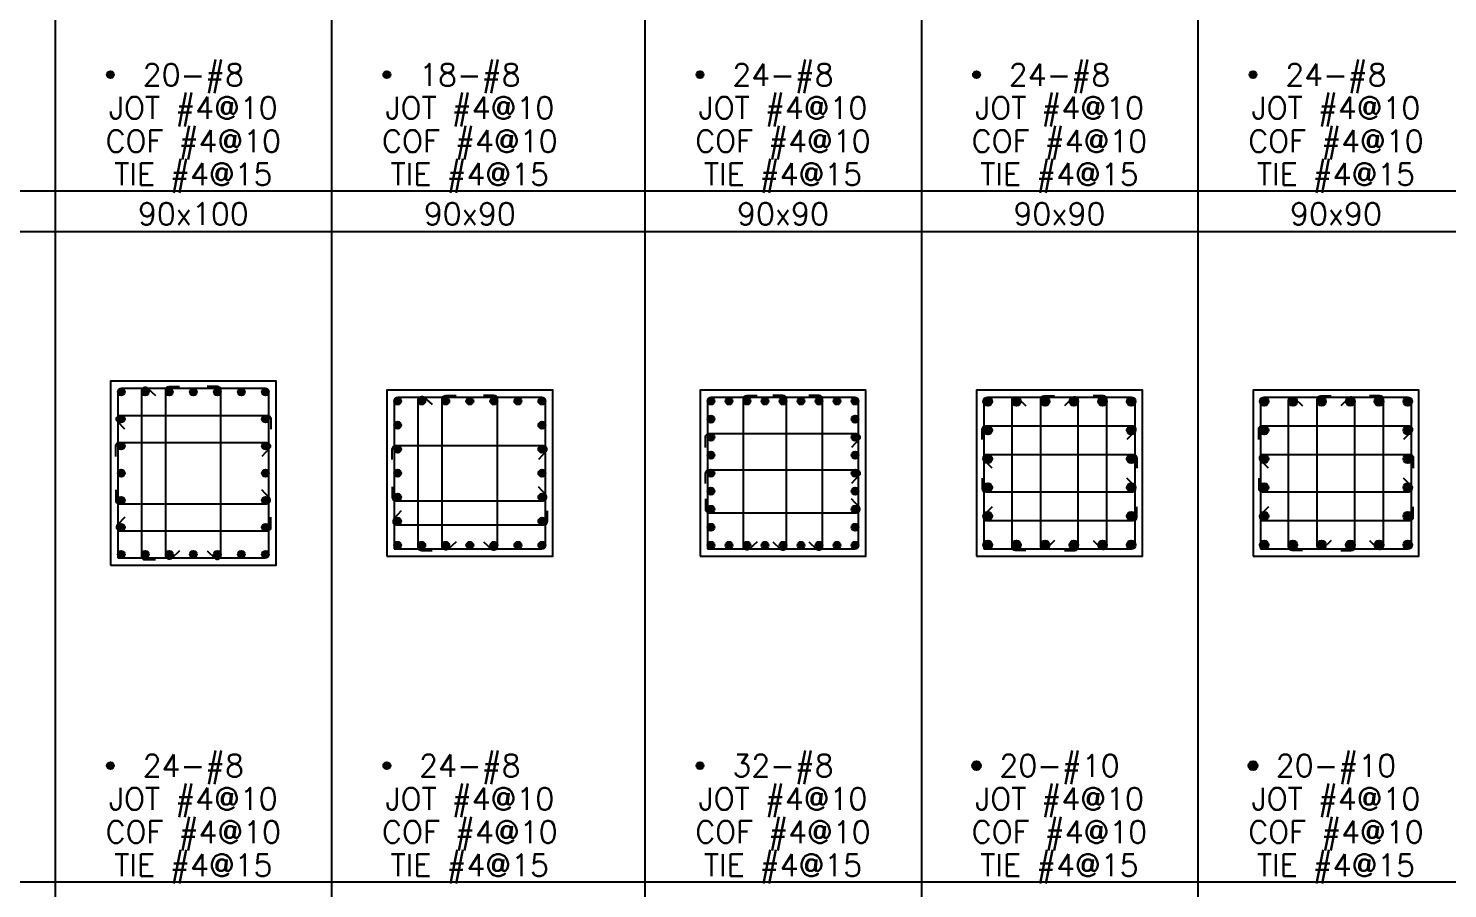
# Model space of a CAD drawing. Header units: millimetres. Extents: x 0 to 31920, y -6088 to 2522.
# Drawn here: x 851 to 1620, y 1246 to 1713 of the extents above; entities that cross this region are included whole.
import ezdxf
from ezdxf.enums import TextEntityAlignment as Align

# ---------------------------------------------------------------- set-up
doc = ezdxf.new("R2010")
doc.units = ezdxf.units.MM
doc.header["$MEASUREMENT"] = 0
for name, color, linetype in [('S-RC', 130, 'Continuous'), ('S-REINF', 6, 'Continuous'), ('S-REINFD', 201, 'Continuous'), ('S-STUD', 1, 'Continuous'), ('S-TEXT', 2, 'Continuous')]:
    doc.layers.add(name, color=color, linetype=linetype)
doc.styles.add('CS4', font='romans.shx', dxfattribs={"width": 0.8, "bigfont": 'lsp.shx'})

msp = doc.modelspace()

# ---------------------------------------------------------------- hatches: boundary and pattern name
at = {"layer": 'S-REINFD'}
h = msp.add_hatch(color=256, dxfattribs=at)
edge = h.paths.add_edge_path()
edge.add_arc((895, 1688), 1.91, 0, 360)
h = msp.add_hatch(color=256, dxfattribs=at)
edge = h.paths.add_edge_path()
edge.add_arc((1045, 1688), 1.91, 0, 360)
h = msp.add_hatch(color=256, dxfattribs=at)
edge = h.paths.add_edge_path()
edge.add_arc((1214.89, 1688), 1.91, 0, 360)
h = msp.add_hatch(color=256, dxfattribs=at)
edge = h.paths.add_edge_path()
edge.add_arc((1364.89, 1688), 1.91, 0, 360)
h = msp.add_hatch(color=256, dxfattribs=at)
edge = h.paths.add_edge_path()
edge.add_arc((1514.89, 1688), 1.91, 0, 360)
h = msp.add_hatch(color=256, dxfattribs=at)
edge = h.paths.add_edge_path()
edge.add_arc((900.9, 1515.85), 1.91, 0, 360)
h = msp.add_hatch(color=256, dxfattribs=at)
edge = h.paths.add_edge_path()
edge.add_arc((913.94, 1515.85), 1.91, 0, 360)
h = msp.add_hatch(color=256, dxfattribs=at)
edge = h.paths.add_edge_path()
edge.add_arc((926.97, 1515.85), 1.91, 0, 360)
h = msp.add_hatch(color=256, dxfattribs=at)
edge = h.paths.add_edge_path()
edge.add_arc((940, 1515.85), 1.91, 0, 360)
h = msp.add_hatch(color=256, dxfattribs=at)
edge = h.paths.add_edge_path()
edge.add_arc((953.03, 1515.85), 1.91, 0, 360)
h = msp.add_hatch(color=256, dxfattribs=at)
edge = h.paths.add_edge_path()
edge.add_arc((966.06, 1515.85), 1.91, 0, 360)
h = msp.add_hatch(color=256, dxfattribs=at)
edge = h.paths.add_edge_path()
edge.add_arc((979.1, 1515.85), 1.91, 0, 360)
h = msp.add_hatch(color=256, dxfattribs=at)
edge = h.paths.add_edge_path()
edge.add_arc((1050.9, 1510.85), 1.91, 0, 360)
h = msp.add_hatch(color=256, dxfattribs=at)
edge = h.paths.add_edge_path()
edge.add_arc((1063.94, 1510.85), 1.91, 0, 360)
h = msp.add_hatch(color=256, dxfattribs=at)
edge = h.paths.add_edge_path()
edge.add_arc((1076.97, 1510.85), 1.91, 0, 360)
h = msp.add_hatch(color=256, dxfattribs=at)
edge = h.paths.add_edge_path()
edge.add_arc((1090, 1510.85), 1.91, 0, 360)
h = msp.add_hatch(color=256, dxfattribs=at)
edge = h.paths.add_edge_path()
edge.add_arc((1103.03, 1510.85), 1.91, 0, 360)
h = msp.add_hatch(color=256, dxfattribs=at)
edge = h.paths.add_edge_path()
edge.add_arc((1116.06, 1510.85), 1.91, 0, 360)
h = msp.add_hatch(color=256, dxfattribs=at)
edge = h.paths.add_edge_path()
edge.add_arc((1129.1, 1510.85), 1.91, 0, 360)
h = msp.add_hatch(color=256, dxfattribs=at)
edge = h.paths.add_edge_path()
edge.add_arc((1220.8, 1510.85), 1.91, 0, 360)
h = msp.add_hatch(color=256, dxfattribs=at)
edge = h.paths.add_edge_path()
edge.add_arc((1230.57, 1510.85), 1.91, 0, 360)
h = msp.add_hatch(color=256, dxfattribs=at)
edge = h.paths.add_edge_path()
edge.add_arc((1240.34, 1510.85), 1.91, 0, 360)
h = msp.add_hatch(color=256, dxfattribs=at)
edge = h.paths.add_edge_path()
edge.add_arc((1250.12, 1510.85), 1.91, 0, 360)
h = msp.add_hatch(color=256, dxfattribs=at)
edge = h.paths.add_edge_path()
edge.add_arc((1259.89, 1510.85), 1.91, 0, 360)
h = msp.add_hatch(color=256, dxfattribs=at)
edge = h.paths.add_edge_path()
edge.add_arc((1269.67, 1510.85), 1.91, 0, 360)
h = msp.add_hatch(color=256, dxfattribs=at)
edge = h.paths.add_edge_path()
edge.add_arc((1279.44, 1510.85), 1.91, 0, 360)
h = msp.add_hatch(color=256, dxfattribs=at)
edge = h.paths.add_edge_path()
edge.add_arc((1289.21, 1510.85), 1.91, 0, 360)
h = msp.add_hatch(color=256, dxfattribs=at)
edge = h.paths.add_edge_path()
edge.add_arc((1298.99, 1510.85), 1.91, 0, 360)
h = msp.add_hatch(color=256, dxfattribs=at)
edge = h.paths.add_edge_path()
edge.add_arc((1370.96, 1510.69), 2.38, 0, 360)
h = msp.add_hatch(color=256, dxfattribs=at)
edge = h.paths.add_edge_path()
edge.add_arc((1386.53, 1510.69), 2.38, 0, 360)
h = msp.add_hatch(color=256, dxfattribs=at)
edge = h.paths.add_edge_path()
edge.add_arc((1402.1, 1510.69), 2.38, 0, 360)
h = msp.add_hatch(color=256, dxfattribs=at)
edge = h.paths.add_edge_path()
edge.add_arc((1417.68, 1510.69), 2.38, 0, 360)
h = msp.add_hatch(color=256, dxfattribs=at)
edge = h.paths.add_edge_path()
edge.add_arc((1433.25, 1510.69), 2.38, 0, 360)
h = msp.add_hatch(color=256, dxfattribs=at)
edge = h.paths.add_edge_path()
edge.add_arc((1448.83, 1510.69), 2.38, 0, 360)
h = msp.add_hatch(color=256, dxfattribs=at)
edge = h.paths.add_edge_path()
edge.add_arc((1520.96, 1510.69), 2.38, 0, 360)
h = msp.add_hatch(color=256, dxfattribs=at)
edge = h.paths.add_edge_path()
edge.add_arc((1536.53, 1510.69), 2.38, 0, 360)
h = msp.add_hatch(color=256, dxfattribs=at)
edge = h.paths.add_edge_path()
edge.add_arc((1552.1, 1510.69), 2.38, 0, 360)
h = msp.add_hatch(color=256, dxfattribs=at)
edge = h.paths.add_edge_path()
edge.add_arc((1567.68, 1510.69), 2.38, 0, 360)
h = msp.add_hatch(color=256, dxfattribs=at)
edge = h.paths.add_edge_path()
edge.add_arc((1583.25, 1510.69), 2.38, 0, 360)
h = msp.add_hatch(color=256, dxfattribs=at)
edge = h.paths.add_edge_path()
edge.add_arc((1598.83, 1510.69), 2.38, 0, 360)
h = msp.add_hatch(color=256, dxfattribs=at)
edge = h.paths.add_edge_path()
edge.add_arc((900.9, 1501.15), 1.91, 0, 360)
h = msp.add_hatch(color=256, dxfattribs=at)
edge = h.paths.add_edge_path()
edge.add_arc((979.1, 1501.15), 1.91, 0, 360)
h = msp.add_hatch(color=256, dxfattribs=at)
edge = h.paths.add_edge_path()
edge.add_arc((1220.8, 1501.07), 1.91, 0, 360)
h = msp.add_hatch(color=256, dxfattribs=at)
edge = h.paths.add_edge_path()
edge.add_arc((1298.99, 1501.07), 1.91, 0, 360)
h = msp.add_hatch(color=256, dxfattribs=at)
edge = h.paths.add_edge_path()
edge.add_arc((1050.9, 1497.81), 1.91, 0, 360)
h = msp.add_hatch(color=256, dxfattribs=at)
edge = h.paths.add_edge_path()
edge.add_arc((1129.1, 1497.81), 1.91, 0, 360)
h = msp.add_hatch(color=256, dxfattribs=at)
edge = h.paths.add_edge_path()
edge.add_arc((1370.96, 1495.11), 2.38, 0, 360)
h = msp.add_hatch(color=256, dxfattribs=at)
edge = h.paths.add_edge_path()
edge.add_arc((1448.83, 1495.11), 2.38, 0, 360)
h = msp.add_hatch(color=256, dxfattribs=at)
edge = h.paths.add_edge_path()
edge.add_arc((1520.96, 1495.11), 2.38, 0, 360)
h = msp.add_hatch(color=256, dxfattribs=at)
edge = h.paths.add_edge_path()
edge.add_arc((1598.83, 1495.11), 2.38, 0, 360)
h = msp.add_hatch(color=256, dxfattribs=at)
edge = h.paths.add_edge_path()
edge.add_arc((900.9, 1486.45), 1.91, 0, 360)
h = msp.add_hatch(color=256, dxfattribs=at)
edge = h.paths.add_edge_path()
edge.add_arc((979.1, 1486.45), 1.91, 0, 360)
h = msp.add_hatch(color=256, dxfattribs=at)
edge = h.paths.add_edge_path()
edge.add_arc((1050.9, 1484.78), 1.91, 0, 360)
h = msp.add_hatch(color=256, dxfattribs=at)
edge = h.paths.add_edge_path()
edge.add_arc((1129.1, 1484.78), 1.91, 0, 360)
h = msp.add_hatch(color=256, dxfattribs=at)
edge = h.paths.add_edge_path()
edge.add_arc((1220.8, 1491.3), 1.91, 0, 360)
h = msp.add_hatch(color=256, dxfattribs=at)
edge = h.paths.add_edge_path()
edge.add_arc((1298.99, 1491.3), 1.91, 0, 360)
h = msp.add_hatch(color=256, dxfattribs=at)
edge = h.paths.add_edge_path()
edge.add_arc((1220.8, 1481.52), 1.91, 0, 360)
h = msp.add_hatch(color=256, dxfattribs=at)
edge = h.paths.add_edge_path()
edge.add_arc((1298.99, 1481.52), 1.91, 0, 360)
h = msp.add_hatch(color=256, dxfattribs=at)
edge = h.paths.add_edge_path()
edge.add_arc((1370.96, 1479.54), 2.38, 0, 360)
h = msp.add_hatch(color=256, dxfattribs=at)
edge = h.paths.add_edge_path()
edge.add_arc((1448.83, 1479.54), 2.38, 0, 360)
h = msp.add_hatch(color=256, dxfattribs=at)
edge = h.paths.add_edge_path()
edge.add_arc((1520.96, 1479.54), 2.38, 0, 360)
h = msp.add_hatch(color=256, dxfattribs=at)
edge = h.paths.add_edge_path()
edge.add_arc((1598.83, 1479.54), 2.38, 0, 360)
h = msp.add_hatch(color=256, dxfattribs=at)
edge = h.paths.add_edge_path()
edge.add_arc((900.9, 1471.75), 1.91, 0, 360)
h = msp.add_hatch(color=256, dxfattribs=at)
edge = h.paths.add_edge_path()
edge.add_arc((979.1, 1471.75), 1.91, 0, 360)
h = msp.add_hatch(color=256, dxfattribs=at)
edge = h.paths.add_edge_path()
edge.add_arc((1050.9, 1471.75), 1.91, 0, 360)
h = msp.add_hatch(color=256, dxfattribs=at)
edge = h.paths.add_edge_path()
edge.add_arc((1129.1, 1471.75), 1.91, 0, 360)
h = msp.add_hatch(color=256, dxfattribs=at)
edge = h.paths.add_edge_path()
edge.add_arc((1220.8, 1471.75), 1.91, 0, 360)
h = msp.add_hatch(color=256, dxfattribs=at)
edge = h.paths.add_edge_path()
edge.add_arc((1298.99, 1471.75), 1.91, 0, 360)
h = msp.add_hatch(color=256, dxfattribs=at)
edge = h.paths.add_edge_path()
edge.add_arc((1220.8, 1461.98), 1.91, 0, 360)
h = msp.add_hatch(color=256, dxfattribs=at)
edge = h.paths.add_edge_path()
edge.add_arc((1298.99, 1461.98), 1.91, 0, 360)
h = msp.add_hatch(color=256, dxfattribs=at)
edge = h.paths.add_edge_path()
edge.add_arc((1370.96, 1463.96), 2.38, 0, 360)
h = msp.add_hatch(color=256, dxfattribs=at)
edge = h.paths.add_edge_path()
edge.add_arc((1448.83, 1463.96), 2.38, 0, 360)
h = msp.add_hatch(color=256, dxfattribs=at)
edge = h.paths.add_edge_path()
edge.add_arc((1520.96, 1463.96), 2.38, 0, 360)
h = msp.add_hatch(color=256, dxfattribs=at)
edge = h.paths.add_edge_path()
edge.add_arc((1598.83, 1463.96), 2.38, 0, 360)
h = msp.add_hatch(color=256, dxfattribs=at)
edge = h.paths.add_edge_path()
edge.add_arc((900.9, 1457.05), 1.91, 0, 360)
h = msp.add_hatch(color=256, dxfattribs=at)
edge = h.paths.add_edge_path()
edge.add_arc((979.1, 1457.05), 1.91, 0, 360)
h = msp.add_hatch(color=256, dxfattribs=at)
edge = h.paths.add_edge_path()
edge.add_arc((1050.9, 1458.72), 1.91, 0, 360)
h = msp.add_hatch(color=256, dxfattribs=at)
edge = h.paths.add_edge_path()
edge.add_arc((1129.1, 1458.72), 1.91, 0, 360)
h = msp.add_hatch(color=256, dxfattribs=at)
edge = h.paths.add_edge_path()
edge.add_arc((1050.9, 1445.69), 1.91, 0, 360)
h = msp.add_hatch(color=256, dxfattribs=at)
edge = h.paths.add_edge_path()
edge.add_arc((1129.1, 1445.69), 1.91, 0, 360)
h = msp.add_hatch(color=256, dxfattribs=at)
edge = h.paths.add_edge_path()
edge.add_arc((1220.8, 1452.2), 1.91, 0, 360)
h = msp.add_hatch(color=256, dxfattribs=at)
edge = h.paths.add_edge_path()
edge.add_arc((1298.99, 1452.2), 1.91, 0, 360)
h = msp.add_hatch(color=256, dxfattribs=at)
edge = h.paths.add_edge_path()
edge.add_arc((1370.96, 1448.39), 2.38, 0, 360)
h = msp.add_hatch(color=256, dxfattribs=at)
edge = h.paths.add_edge_path()
edge.add_arc((1448.83, 1448.39), 2.38, 0, 360)
h = msp.add_hatch(color=256, dxfattribs=at)
edge = h.paths.add_edge_path()
edge.add_arc((1520.96, 1448.39), 2.38, 0, 360)
h = msp.add_hatch(color=256, dxfattribs=at)
edge = h.paths.add_edge_path()
edge.add_arc((1598.83, 1448.39), 2.38, 0, 360)
h = msp.add_hatch(color=256, dxfattribs=at)
edge = h.paths.add_edge_path()
edge.add_arc((900.9, 1442.35), 1.91, 0, 360)
h = msp.add_hatch(color=256, dxfattribs=at)
edge = h.paths.add_edge_path()
edge.add_arc((979.1, 1442.35), 1.91, 0, 360)
h = msp.add_hatch(color=256, dxfattribs=at)
edge = h.paths.add_edge_path()
edge.add_arc((1220.8, 1442.43), 1.91, 0, 360)
h = msp.add_hatch(color=256, dxfattribs=at)
edge = h.paths.add_edge_path()
edge.add_arc((1298.99, 1442.43), 1.91, 0, 360)
h = msp.add_hatch(color=256, dxfattribs=at)
edge = h.paths.add_edge_path()
edge.add_arc((1050.9, 1432.65), 1.91, 0, 360)
h = msp.add_hatch(color=256, dxfattribs=at)
edge = h.paths.add_edge_path()
edge.add_arc((1063.94, 1432.65), 1.91, 0, 360)
h = msp.add_hatch(color=256, dxfattribs=at)
edge = h.paths.add_edge_path()
edge.add_arc((1076.97, 1432.65), 1.91, 0, 360)
h = msp.add_hatch(color=256, dxfattribs=at)
edge = h.paths.add_edge_path()
edge.add_arc((1090, 1432.65), 1.91, 0, 360)
h = msp.add_hatch(color=256, dxfattribs=at)
edge = h.paths.add_edge_path()
edge.add_arc((1103.03, 1432.65), 1.91, 0, 360)
h = msp.add_hatch(color=256, dxfattribs=at)
edge = h.paths.add_edge_path()
edge.add_arc((1116.06, 1432.65), 1.91, 0, 360)
h = msp.add_hatch(color=256, dxfattribs=at)
edge = h.paths.add_edge_path()
edge.add_arc((1129.1, 1432.65), 1.91, 0, 360)
h = msp.add_hatch(color=256, dxfattribs=at)
edge = h.paths.add_edge_path()
edge.add_arc((1220.8, 1432.65), 1.91, 0, 360)
h = msp.add_hatch(color=256, dxfattribs=at)
edge = h.paths.add_edge_path()
edge.add_arc((1230.57, 1432.65), 1.91, 0, 360)
h = msp.add_hatch(color=256, dxfattribs=at)
edge = h.paths.add_edge_path()
edge.add_arc((1240.34, 1432.65), 1.91, 0, 360)
h = msp.add_hatch(color=256, dxfattribs=at)
edge = h.paths.add_edge_path()
edge.add_arc((1250.12, 1432.65), 1.91, 0, 360)
h = msp.add_hatch(color=256, dxfattribs=at)
edge = h.paths.add_edge_path()
edge.add_arc((1259.89, 1432.65), 1.91, 0, 360)
h = msp.add_hatch(color=256, dxfattribs=at)
edge = h.paths.add_edge_path()
edge.add_arc((1269.67, 1432.65), 1.91, 0, 360)
h = msp.add_hatch(color=256, dxfattribs=at)
edge = h.paths.add_edge_path()
edge.add_arc((1279.44, 1432.65), 1.91, 0, 360)
h = msp.add_hatch(color=256, dxfattribs=at)
edge = h.paths.add_edge_path()
edge.add_arc((1289.21, 1432.65), 1.91, 0, 360)
h = msp.add_hatch(color=256, dxfattribs=at)
edge = h.paths.add_edge_path()
edge.add_arc((1298.99, 1432.65), 1.91, 0, 360)
h = msp.add_hatch(color=256, dxfattribs=at)
edge = h.paths.add_edge_path()
edge.add_arc((1370.96, 1432.81), 2.38, 0, 360)
h = msp.add_hatch(color=256, dxfattribs=at)
edge = h.paths.add_edge_path()
edge.add_arc((1386.53, 1432.81), 2.38, 0, 360)
h = msp.add_hatch(color=256, dxfattribs=at)
edge = h.paths.add_edge_path()
edge.add_arc((1402.1, 1432.81), 2.38, 0, 360)
h = msp.add_hatch(color=256, dxfattribs=at)
edge = h.paths.add_edge_path()
edge.add_arc((1417.68, 1432.81), 2.38, 0, 360)
h = msp.add_hatch(color=256, dxfattribs=at)
edge = h.paths.add_edge_path()
edge.add_arc((1433.25, 1432.81), 2.38, 0, 360)
h = msp.add_hatch(color=256, dxfattribs=at)
edge = h.paths.add_edge_path()
edge.add_arc((1448.83, 1432.81), 2.38, 0, 360)
h = msp.add_hatch(color=256, dxfattribs=at)
edge = h.paths.add_edge_path()
edge.add_arc((1520.96, 1432.81), 2.38, 0, 360)
h = msp.add_hatch(color=256, dxfattribs=at)
edge = h.paths.add_edge_path()
edge.add_arc((1536.53, 1432.81), 2.38, 0, 360)
h = msp.add_hatch(color=256, dxfattribs=at)
edge = h.paths.add_edge_path()
edge.add_arc((1552.1, 1432.81), 2.38, 0, 360)
h = msp.add_hatch(color=256, dxfattribs=at)
edge = h.paths.add_edge_path()
edge.add_arc((1567.68, 1432.81), 2.38, 0, 360)
h = msp.add_hatch(color=256, dxfattribs=at)
edge = h.paths.add_edge_path()
edge.add_arc((1583.25, 1432.81), 2.38, 0, 360)
h = msp.add_hatch(color=256, dxfattribs=at)
edge = h.paths.add_edge_path()
edge.add_arc((1598.83, 1432.81), 2.38, 0, 360)
h = msp.add_hatch(color=256, dxfattribs=at)
edge = h.paths.add_edge_path()
edge.add_arc((900.9, 1427.65), 1.91, 0, 360)
h = msp.add_hatch(color=256, dxfattribs=at)
edge = h.paths.add_edge_path()
edge.add_arc((913.94, 1427.65), 1.91, 0, 360)
h = msp.add_hatch(color=256, dxfattribs=at)
edge = h.paths.add_edge_path()
edge.add_arc((926.97, 1427.65), 1.91, 0, 360)
h = msp.add_hatch(color=256, dxfattribs=at)
edge = h.paths.add_edge_path()
edge.add_arc((940, 1427.65), 1.91, 0, 360)
h = msp.add_hatch(color=256, dxfattribs=at)
edge = h.paths.add_edge_path()
edge.add_arc((953.03, 1427.65), 1.91, 0, 360)
h = msp.add_hatch(color=256, dxfattribs=at)
edge = h.paths.add_edge_path()
edge.add_arc((966.06, 1427.65), 1.91, 0, 360)
h = msp.add_hatch(color=256, dxfattribs=at)
edge = h.paths.add_edge_path()
edge.add_arc((979.1, 1427.65), 1.91, 0, 360)
h = msp.add_hatch(color=256, dxfattribs=at)
edge = h.paths.add_edge_path()
edge.add_arc((895, 1313), 1.91, 0, 360)
h = msp.add_hatch(color=256, dxfattribs=at)
edge = h.paths.add_edge_path()
edge.add_arc((1045, 1313), 1.91, 0, 360)
h = msp.add_hatch(color=256, dxfattribs=at)
edge = h.paths.add_edge_path()
edge.add_arc((1214.89, 1313), 1.91, 0, 360)
h = msp.add_hatch(color=256, dxfattribs=at)
edge = h.paths.add_edge_path()
edge.add_arc((1364.89, 1313), 2.38, 0, 360)
h = msp.add_hatch(color=256, dxfattribs=at)
edge = h.paths.add_edge_path()
edge.add_arc((1514.89, 1313), 2.38, 0, 360)

# ---------------------------------------------------------------- linework, layer by layer
at = {"layer": 'S-RC'}
for points in [[(895, 1421.75), (985, 1421.75), (985, 1521.75), (895, 1521.75), (895, 1421.75)], [(1045, 1426.75), (1135, 1426.75), (1135, 1516.75), (1045, 1516.75), (1045, 1426.75)], [(1214.89, 1426.75), (1304.89, 1426.75), (1304.89, 1516.75), (1214.89, 1516.75), (1214.89, 1426.75)], [(1364.89, 1426.75), (1454.89, 1426.75), (1454.89, 1516.75), (1364.89, 1516.75), (1364.89, 1426.75)], [(1514.89, 1426.75), (1604.89, 1426.75), (1604.89, 1516.75), (1514.89, 1516.75), (1514.89, 1426.75)]]:
    msp.add_lwpolyline(points, dxfattribs=at)
at = {"layer": 'S-REINF', "color": 2}
for points in [[(899, 1425.75), (979.1, 1425.75, 0.414214), (981, 1427.65), (981, 1515.85, 0.414214), (979.1, 1517.75), (900.9, 1517.75, 0.414214), (899, 1515.85), (899, 1425.75)], [(919.53, 1424.65), (913.93, 1424.65, -0.414214), (912.03, 1426.56), (912.03, 1516.51, -0.653352), (915.22, 1517.91), (919.53, 1513.94)], [(932.56, 1429.56), (928.25, 1425.59, -0.653352), (925.06, 1426.99), (925.06, 1516.94, -0.414214), (926.96, 1518.85), (932.56, 1518.85)], [(947.44, 1429.56), (951.75, 1425.59, 0.653352), (954.94, 1426.99), (954.94, 1516.94, 0.414214), (953.04, 1518.85), (947.44, 1518.85)], [(1049, 1430.75), (1129.1, 1430.75, 0.414214), (1131, 1432.65), (1131, 1510.85, 0.414214), (1129.1, 1512.75), (1050.9, 1512.75, 0.414214), (1049, 1510.85), (1049, 1430.75)], [(1069.53, 1429.65), (1063.93, 1429.65, -0.414214), (1062.03, 1431.56), (1062.03, 1511.51, -0.653352), (1065.22, 1512.91), (1069.53, 1508.94)], [(1082.56, 1434.56), (1078.25, 1430.59, -0.653352), (1075.06, 1431.99), (1075.06, 1511.94, -0.414214), (1076.96, 1513.85), (1082.56, 1513.85)], [(1097.44, 1434.56), (1101.75, 1430.59, 0.653352), (1104.94, 1431.99), (1104.94, 1511.94, 0.414214), (1103.04, 1513.85), (1097.44, 1513.85)], [(1218.89, 1430.75), (1298.99, 1430.75, 0.414214), (1300.89, 1432.65), (1300.89, 1510.85, 0.414214), (1298.99, 1512.75), (1220.79, 1512.75, 0.414214), (1218.89, 1510.85), (1218.89, 1430.75)], [(1245.94, 1434.56), (1241.63, 1430.59, -0.653352), (1238.44, 1431.99), (1238.44, 1511.94, -0.414214), (1240.34, 1513.85), (1245.94, 1513.85)], [(1254.3, 1434.56), (1258.61, 1430.59, 0.653352), (1261.8, 1431.99), (1261.8, 1511.94, 0.414214), (1259.9, 1513.85), (1254.3, 1513.85)], [(1273.84, 1434.56), (1278.16, 1430.59, 0.653352), (1281.34, 1431.99), (1281.34, 1511.94, 0.414214), (1279.44, 1513.85), (1273.84, 1513.85)], [(1368.89, 1430.75), (1448.99, 1430.75, 0.414214), (1450.89, 1432.65), (1450.89, 1510.85, 0.414214), (1448.99, 1512.75), (1370.79, 1512.75, 0.414214), (1368.89, 1510.85), (1368.89, 1430.75)], [(1391.65, 1429.81), (1386.05, 1429.81, -0.414214), (1384.15, 1431.71), (1384.15, 1511.15, -0.665297), (1387.38, 1512.5), (1391.65, 1508.31)], [(1407.22, 1435.19), (1402.96, 1431, -0.665297), (1399.72, 1432.35), (1399.72, 1511.79, -0.414214), (1401.62, 1513.69), (1407.22, 1513.69)], [(1412.56, 1429.81), (1418.16, 1429.81, 0.414214), (1420.06, 1431.71), (1420.06, 1511.15, 0.665297), (1416.83, 1512.5), (1412.56, 1508.31)], [(1428.13, 1435.19), (1432.4, 1431, 0.665297), (1435.63, 1432.35), (1435.63, 1511.79, 0.414214), (1433.73, 1513.69), (1428.13, 1513.69)], [(1518.89, 1430.75), (1598.99, 1430.75, 0.414214), (1600.89, 1432.65), (1600.89, 1510.85, 0.414214), (1598.99, 1512.75), (1520.79, 1512.75, 0.414214), (1518.89, 1510.85), (1518.89, 1430.75)], [(1541.65, 1429.81), (1536.05, 1429.81, -0.414214), (1534.15, 1431.71), (1534.15, 1511.15, -0.665297), (1537.38, 1512.5), (1541.65, 1508.31)], [(1557.22, 1435.19), (1552.96, 1431, -0.665297), (1549.72, 1432.35), (1549.72, 1511.79, -0.414214), (1551.62, 1513.69), (1557.22, 1513.69)], [(1562.56, 1429.81), (1568.16, 1429.81, 0.414214), (1570.06, 1431.71), (1570.06, 1511.15, 0.665297), (1566.83, 1512.5), (1562.56, 1508.31)], [(1578.13, 1435.19), (1582.4, 1431, 0.665297), (1585.63, 1432.35), (1585.63, 1511.79, 0.414214), (1583.73, 1513.69), (1578.13, 1513.69)], [(902.81, 1495.55), (898.84, 1499.86, -0.653352), (900.24, 1503.05), (980.2, 1503.05, -0.414214), (982.1, 1501.15), (982.1, 1495.55)], [(1367.96, 1489.99), (1367.96, 1495.59, -0.414214), (1369.86, 1497.49), (1449.29, 1497.49, -0.665297), (1450.65, 1494.26), (1446.45, 1489.99)], [(1517.96, 1489.99), (1517.96, 1495.59, -0.414214), (1519.86, 1497.49), (1599.29, 1497.49, -0.665297), (1600.65, 1494.26), (1596.45, 1489.99)], [(897.9, 1480.85), (897.9, 1486.45, -0.414214), (899.8, 1488.35), (979.76, 1488.35, -0.653352), (981.16, 1485.17), (977.19, 1480.85)], [(1047.9, 1479.19), (1047.9, 1484.79, -0.414214), (1049.81, 1486.69), (1129.76, 1486.69, -0.653352), (1131.16, 1483.5), (1127.19, 1479.19)], [(1217.8, 1485.7), (1217.8, 1491.3, -0.414214), (1219.7, 1493.2), (1299.65, 1493.2, -0.653352), (1301.05, 1490.02), (1297.08, 1485.7)], [(1373.34, 1474.42), (1369.14, 1478.69, -0.665297), (1370.49, 1481.92), (1449.93, 1481.92, -0.414214), (1451.83, 1480.02), (1451.83, 1474.42)], [(1523.34, 1474.42), (1519.14, 1478.69, -0.665297), (1520.49, 1481.92), (1599.93, 1481.92, -0.414214), (1601.83, 1480.02), (1601.83, 1474.42)], [(1217.8, 1466.15), (1217.8, 1471.76, -0.414214), (1219.7, 1473.65), (1299.65, 1473.65, -0.653352), (1301.05, 1470.47), (1297.08, 1466.15)], [(1047.9, 1464.31), (1047.9, 1458.71, 0.414214), (1049.81, 1456.81), (1129.76, 1456.81, 0.653352), (1131.16, 1460), (1127.19, 1464.31)], [(1367.96, 1469.08), (1367.96, 1463.48, 0.414214), (1369.86, 1461.58), (1449.29, 1461.58, 0.665297), (1450.65, 1464.81), (1446.45, 1469.08)], [(1517.96, 1469.08), (1517.96, 1463.48, 0.414214), (1519.86, 1461.58), (1599.29, 1461.58, 0.665297), (1600.65, 1464.81), (1596.45, 1469.08)], [(897.9, 1462.65), (897.9, 1457.05, 0.414214), (899.8, 1455.15), (979.76, 1455.15, 0.653352), (981.16, 1458.33), (977.19, 1462.65)], [(1217.8, 1457.8), (1217.8, 1452.2, 0.414214), (1219.7, 1450.3), (1299.65, 1450.3, 0.653352), (1301.05, 1453.48), (1297.08, 1457.8)], [(902.81, 1447.95), (898.84, 1443.64, 0.653352), (900.24, 1440.45), (980.2, 1440.45, 0.414214), (982.1, 1442.35), (982.1, 1447.95)], [(1052.81, 1451.28), (1048.84, 1446.97, 0.653352), (1050.24, 1443.78), (1130.19, 1443.78, 0.414214), (1132.1, 1445.68), (1132.1, 1451.28)], [(1373.34, 1453.51), (1369.14, 1449.24, 0.665297), (1370.49, 1446.01), (1449.93, 1446.01, 0.414214), (1451.83, 1447.91), (1451.83, 1453.51)], [(1523.34, 1453.51), (1519.14, 1449.24, 0.665297), (1520.49, 1446.01), (1599.93, 1446.01, 0.414214), (1601.83, 1447.91), (1601.83, 1453.51)]]:
    msp.add_lwpolyline(points, format="xyb", dxfattribs=at)
at = {"layer": 'S-REINFD'}
for centre, radius in [((895, 1688), 1.91), ((1045, 1688), 1.91), ((1214.89, 1688), 1.91), ((1364.89, 1688), 1.91), ((1514.89, 1688), 1.91), ((900.9, 1515.85), 1.91), ((913.94, 1515.85), 1.91), ((926.97, 1515.85), 1.91), ((940, 1515.85), 1.91), ((953.03, 1515.85), 1.91), ((966.06, 1515.85), 1.91), ((979.1, 1515.85), 1.91), ((1050.9, 1510.85), 1.91), ((1063.94, 1510.85), 1.91), ((1076.97, 1510.85), 1.91), ((1090, 1510.85), 1.91), ((1103.03, 1510.85), 1.91), ((1116.06, 1510.85), 1.91), ((1129.1, 1510.85), 1.91), ((1220.8, 1510.85), 1.91), ((1230.57, 1510.85), 1.91), ((1240.34, 1510.85), 1.91), ((1250.12, 1510.85), 1.91), ((1259.89, 1510.85), 1.91), ((1269.67, 1510.85), 1.91), ((1279.44, 1510.85), 1.91), ((1289.21, 1510.85), 1.91), ((1298.99, 1510.85), 1.91), ((1370.96, 1510.69), 2.38), ((1386.53, 1510.69), 2.38), ((1402.1, 1510.69), 2.38), ((1417.68, 1510.69), 2.38), ((1433.25, 1510.69), 2.38), ((1448.83, 1510.69), 2.38), ((1520.96, 1510.69), 2.38), ((1536.53, 1510.69), 2.38), ((1552.1, 1510.69), 2.38), ((1567.68, 1510.69), 2.38), ((1583.25, 1510.69), 2.38), ((1598.83, 1510.69), 2.38), ((900.9, 1501.15), 1.91), ((979.1, 1501.15), 1.91), ((1220.8, 1501.07), 1.91), ((1298.99, 1501.07), 1.91), ((1050.9, 1497.81), 1.91), ((1129.1, 1497.81), 1.91), ((1370.96, 1495.11), 2.38), ((1448.83, 1495.11), 2.38), ((1520.96, 1495.11), 2.38), ((1598.83, 1495.11), 2.38), ((900.9, 1486.45), 1.91), ((979.1, 1486.45), 1.91), ((1050.9, 1484.78), 1.91), ((1129.1, 1484.78), 1.91), ((1220.8, 1491.3), 1.91), ((1298.99, 1491.3), 1.91), ((1220.8, 1481.52), 1.91), ((1298.99, 1481.52), 1.91), ((1370.96, 1479.54), 2.38), ((1448.83, 1479.54), 2.38), ((1520.96, 1479.54), 2.38), ((1598.83, 1479.54), 2.38), ((900.9, 1471.75), 1.91), ((979.1, 1471.75), 1.91), ((1050.9, 1471.75), 1.91), ((1129.1, 1471.75), 1.91), ((1220.8, 1471.75), 1.91), ((1298.99, 1471.75), 1.91), ((1220.8, 1461.98), 1.91), ((1298.99, 1461.98), 1.91), ((1370.96, 1463.96), 2.38), ((1448.83, 1463.96), 2.38), ((1520.96, 1463.96), 2.38), ((1598.83, 1463.96), 2.38), ((900.9, 1457.05), 1.91), ((979.1, 1457.05), 1.91), ((1050.9, 1458.72), 1.91), ((1129.1, 1458.72), 1.91), ((1050.9, 1445.69), 1.91), ((1129.1, 1445.69), 1.91), ((1220.8, 1452.2), 1.91), ((1298.99, 1452.2), 1.91), ((1370.96, 1448.39), 2.38), ((1448.83, 1448.39), 2.38), ((1520.96, 1448.39), 2.38), ((1598.83, 1448.39), 2.38), ((900.9, 1442.35), 1.91), ((979.1, 1442.35), 1.91), ((1220.8, 1442.43), 1.91), ((1298.99, 1442.43), 1.91), ((1050.9, 1432.65), 1.91), ((1063.94, 1432.65), 1.91), ((1076.97, 1432.65), 1.91), ((1090, 1432.65), 1.91), ((1103.03, 1432.65), 1.91), ((1116.06, 1432.65), 1.91), ((1129.1, 1432.65), 1.91), ((1220.8, 1432.65), 1.91), ((1230.57, 1432.65), 1.91), ((1240.34, 1432.65), 1.91), ((1250.12, 1432.65), 1.91), ((1259.89, 1432.65), 1.91), ((1269.67, 1432.65), 1.91), ((1279.44, 1432.65), 1.91), ((1289.21, 1432.65), 1.91), ((1298.99, 1432.65), 1.91), ((1370.96, 1432.81), 2.38), ((1386.53, 1432.81), 2.38), ((1402.1, 1432.81), 2.38), ((1417.68, 1432.81), 2.38), ((1433.25, 1432.81), 2.38), ((1448.83, 1432.81), 2.38), ((1520.96, 1432.81), 2.38), ((1536.53, 1432.81), 2.38), ((1552.1, 1432.81), 2.38), ((1567.68, 1432.81), 2.38), ((1583.25, 1432.81), 2.38), ((1598.83, 1432.81), 2.38), ((900.9, 1427.65), 1.91), ((913.94, 1427.65), 1.91), ((926.97, 1427.65), 1.91), ((940, 1427.65), 1.91), ((953.03, 1427.65), 1.91), ((966.06, 1427.65), 1.91), ((979.1, 1427.65), 1.91), ((895, 1313), 1.91), ((1045, 1313), 1.91), ((1214.89, 1313), 1.91), ((1364.89, 1313), 2.38), ((1514.89, 1313), 2.38)]:
    msp.add_circle(centre, radius, dxfattribs=at)
at = {"layer": 'S-STUD'}
for p, q in [((865, 2014), (865, 53)), ((1015, 2014), (1015, 53)), ((1185, 2014), (1185, 53)), ((1335, 2014), (1335, 53)), ((1485, 2014), (1485, 53)), ((15, 1625), (3020, 1625)), ((15, 1603), (3020, 1603)), ((15, 1250), (3020, 1250))]:
    msp.add_line(p, q, dxfattribs=at)

# ---------------------------------------------------------------- texts
at = {"layer": 'S-TEXT', "style": 'CS4'}
for s, p in [('20-#8', (940, 1682)), ('18-#8', (1090, 1682)), ('24-#8', (1259.89, 1682)), ('24-#8', (1409.89, 1682)), ('24-#8', (1559.89, 1682)), ('JOT #4@10', (940, 1664)), ('JOT #4@10', (1090, 1664)), ('JOT #4@10', (1259.89, 1664)), ('JOT #4@10', (1409.89, 1664)), ('JOT #4@10', (1559.89, 1664)), ('COF #4@10', (940, 1646)), ('COF #4@10', (1090, 1646)), ('COF #4@10', (1259.89, 1646)), ('COF #4@10', (1409.89, 1646)), ('COF #4@10', (1559.89, 1646)), ('TIE #4@15', (940, 1628)), ('TIE #4@15', (1090, 1628)), ('TIE #4@15', (1259.89, 1628)), ('TIE #4@15', (1409.89, 1628)), ('TIE #4@15', (1559.89, 1628)), ('90x100', (940, 1606.5)), ('90x90', (1090, 1606.5)), ('90x90', (1259.89, 1606.5)), ('90x90', (1409.89, 1606.5)), ('90x90', (1559.89, 1606.5)), ('24-#8', (940, 1307)), ('24-#8', (1090, 1307)), ('32-#8', (1259.89, 1307)), ('20-#10', (1409.89, 1307)), ('20-#10', (1559.89, 1307)), ('JOT #4@10', (940, 1289)), ('JOT #4@10', (1090, 1289)), ('JOT #4@10', (1259.89, 1289)), ('JOT #4@10', (1409.89, 1289)), ('JOT #4@10', (1559.89, 1289)), ('COF #4@10', (940, 1271)), ('COF #4@10', (1090, 1271)), ('COF #4@10', (1259.89, 1271)), ('COF #4@10', (1409.89, 1271)), ('COF #4@10', (1559.89, 1271)), ('TIE #4@15', (940, 1253)), ('TIE #4@15', (1090, 1253)), ('TIE #4@15', (1259.89, 1253)), ('TIE #4@15', (1409.89, 1253)), ('TIE #4@15', (1559.89, 1253))]:
    msp.add_text(s, height=12, dxfattribs=at).set_placement(p, align=Align.CENTER)

doc.saveas('drawing.dxf')
